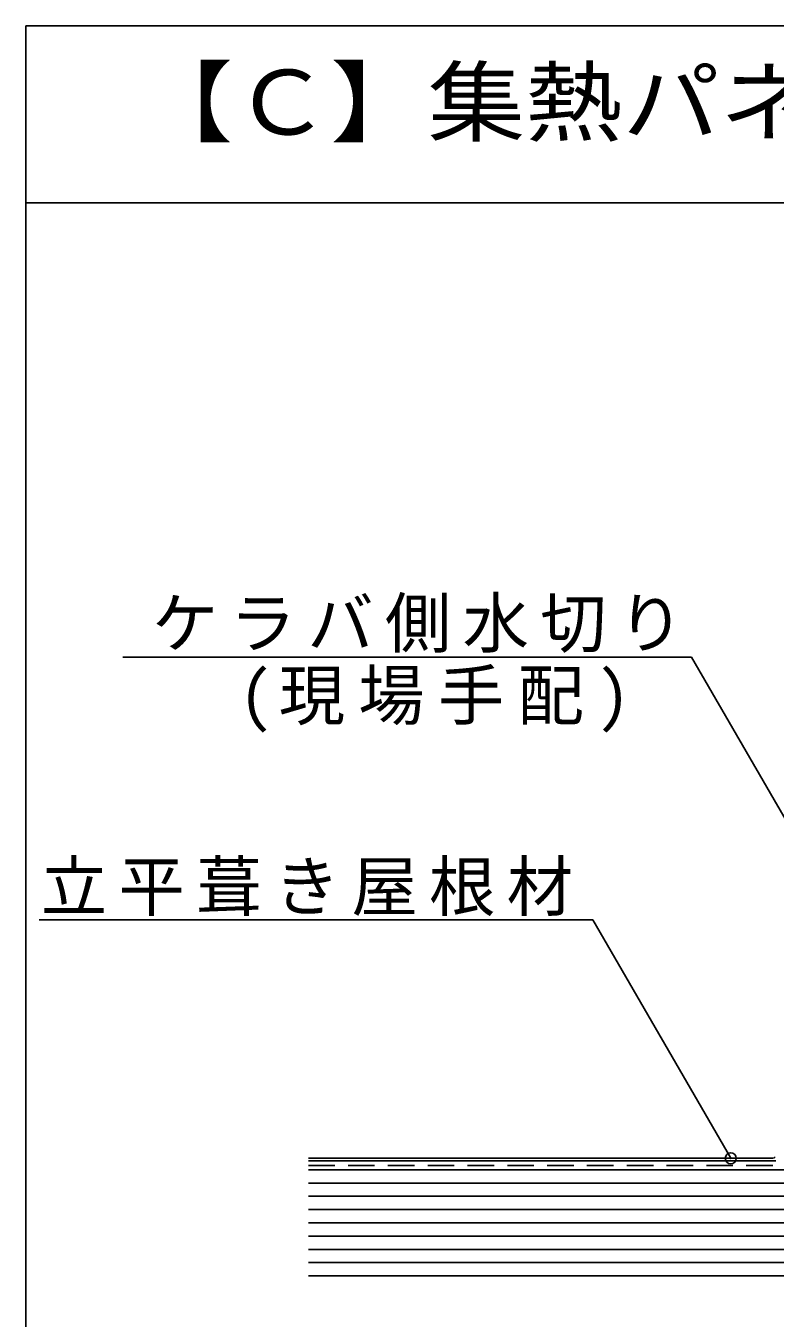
# Model space of a CAD drawing. Units: millimetres on the paper, enlarged 30 times, with parts at other scales. Extents: x -13026 to 11694, y -3820 to 4610.
# Drawn here: x -13026 to -12010, y 2856 to 4610 of the extents above; entities that cross this region are included whole.
import ezdxf
from ezdxf.enums import TextEntityAlignment as Align

# ---------------------------------------------------------------- set-up
doc = ezdxf.new("R2010")
doc.units = ezdxf.units.MM
doc.header["$LTSCALE"] = 30
doc.header["$PDMODE"] = 32
doc.header["$PDSIZE"] = 15
doc.linetypes.add('DASHED1', pattern=[1.8, 1.2, -0.6])
doc.layers.add('0-1', color=7, linetype='Continuous')
doc.layers.add('F-0', color=2, linetype='Continuous')
doc.styles.add('HG丸ｺﾞｼｯｸM-PRO', font='')
doc.styles.add('ＭＳ ゴシック', font='')
doc.styles.get('HG丸ｺﾞｼｯｸM-PRO').set_extended_font_data('HG丸ｺﾞｼｯｸM-PRO')
doc.styles.get('ＭＳ ゴシック').set_extended_font_data('MS Gothic')

msp = doc.modelspace()

# ---------------------------------------------------------------- linework, layer by layer
at = {"layer": '0-1'}
for p, q in [((-12123.4, 3753.39), (-12894.62, 3753.39)), ((-11870.8, 3315.88), (-12123.4, 3753.39)), ((-12257.19, 3397.08), (-13008.31, 3397.08)), ((-12070.33, 3073.43), (-12257.19, 3397.08)), ((-12013.27, 3073.43), (-12642.99, 3073.43)), ((-12009.11, 3069.83), (-12642.99, 3069.83)), ((-10825.31, 3057.83), (-12642.99, 3057.83)), ((-10825.31, 3039.83), (-12642.99, 3039.83)), ((-10825.31, 3021.83), (-12642.99, 3021.83)), ((-10825.31, 3003.83), (-12642.99, 3003.83)), ((-10825.31, 2985.83), (-12642.99, 2985.83)), ((-10825.31, 2967.83), (-12642.99, 2967.83)), ((-10825.31, 2949.83), (-12642.99, 2949.83)), ((-10825.31, 2931.83), (-12642.99, 2931.83)), ((-10825.31, 2913.83), (-12642.99, 2913.83))]:
    msp.add_line(p, q, dxfattribs=at)
at = {"layer": '0-1', "linetype": 'DASHED1'}
msp.add_line((-10825.31, 3063.83), (-12642.99, 3063.83), dxfattribs=at)
at = {"layer": '0-1'}
msp.add_arc((-12013.27, 3077.03), 3.6, 270, 330, dxfattribs=at)
msp.add_point((-12070.33, 3073.43), dxfattribs=at)
at = {"layer": 'F-0', "color": 5}
msp.add_line((-13026.33, 4369.86), (-906.33, 4369.86), dxfattribs=at)
msp.add_lwpolyline([(-13026.33, -3820.14), (-13026.33, 4609.86), (-906.33, 4609.86)], dxfattribs=at)

# ---------------------------------------------------------------- texts
at = {"layer": '0-1', "char_height": 65.98, "attachment_point": 7, "style": 'ＭＳ ゴシック'}
for s, insert in [('\\T1.17;ケラバ側水切り', (-12855.3, 3759.09)), ('\\T1.2;(現場手配)', (-12737.34, 3650.96)), ('\\T1.17;立平葺き屋根材', (-13006.02, 3401.95))]:
    msp.add_mtext(s, dxfattribs=dict(at, insert=insert))
at = {"layer": 'F-0', "color": 7, "style": 'HG丸ｺﾞｼｯｸM-PRO', "width": 1.1}
msp.add_text('【Ｃ】集熱パネルのみの納まり（嵌合立平葺き）', height=87.98, dxfattribs=at).set_placement((-12877.31, 4435.93), align=Align.BOTTOM_LEFT)

doc.saveas('drawing.dxf')
